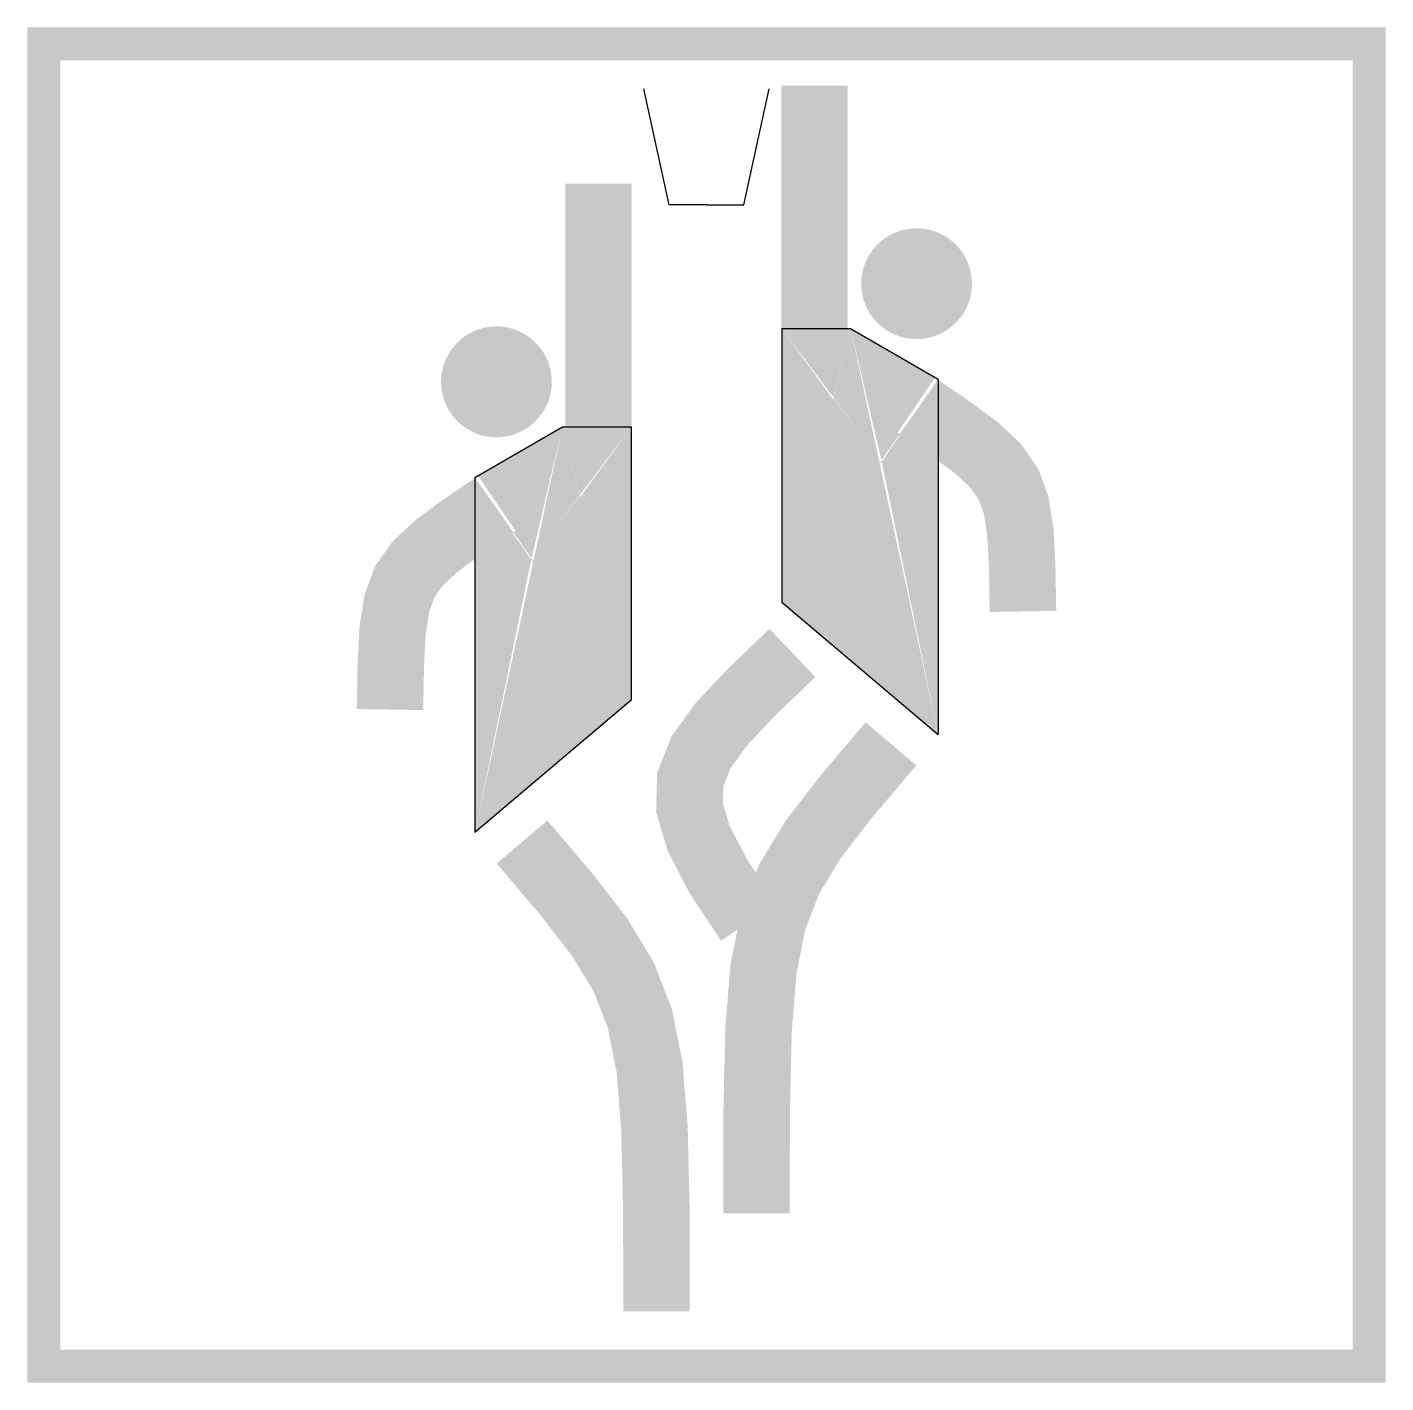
# Model space of a CAD drawing. Extents: x -0.452 to 0.468, y -0.446 to 0.471.
import ezdxf

# ---------------------------------------------------------------- set-up
doc = ezdxf.new("R2010")
doc.units = 0
doc.header["$LTSCALE"] = 50
doc.layers.add('CORNICE', color=2, linetype='CONTINUOUS')
doc.layers.add('SIMBOLI', color=2, linetype='CONTINUOUS')

msp = doc.modelspace()

# ---------------------------------------------------------------- linework, layer by layer
at = {"layer": 'CORNICE'}
for p, q in [((-0.01752, 0.3509), (-0.03459, 0.42946)), ((0.03316, 0.3509), (0.05022, 0.42946)), ((0.00782, 0.3509), (-0.01752, 0.3509)), ((0.00782, 0.3509), (0.03316, 0.3509)), ((0.10536, 0.26722), (0.05871, 0.26722)), ((0.05871, 0.26722), (0.05871, 0.08221)), ((0.16452, 0.23285), (0.10536, 0.26722)), ((0.16452, 0.23285), (0.16452, -0.0072)), ((-0.14888, 0.16648), (-0.08972, 0.20084)), ((-0.08972, 0.20084), (-0.04307, 0.20084)), ((-0.04307, 0.20084), (-0.04307, 0.01583)), ((-0.14888, 0.16648), (-0.14888, -0.07358)), ((0.05871, 0.08221), (0.16452, -0.0072)), ((-0.04307, 0.01583), (-0.14888, -0.07358))]:
    msp.add_line(p, q, dxfattribs=at)
at = {"layer": 'CORNICE', "const_width": 0.045}
for points in [[(0.0809, 0.43173), (0.0809, 0.26722)], [(-0.06526, 0.36535), (-0.06526, 0.20084)], [(0.14973, 0.21541), (0.1732, 0.19945), (0.19086, 0.18634), (0.20354, 0.17444), (0.21209, 0.16212), (0.21737, 0.14774), (0.22021, 0.12968), (0.22146, 0.10629), (0.22198, 0.07594)], [(-0.13409, 0.14904), (-0.15757, 0.13307), (-0.17522, 0.11996), (-0.1879, 0.10806), (-0.19646, 0.09574), (-0.20173, 0.08136), (-0.20457, 0.0633), (-0.20583, 0.03991), (-0.20634, 0.00957)], [(0.06599, 0.04786), (0.03876, 0.02182), (0.0181, -0.00005), (0.00409, -0.01937), (-0.00319, -0.03775), (-0.00368, -0.05682), (0.0027, -0.0782), (0.01603, -0.1035), (0.0364, -0.13435)], [(0.13264, -0.01363), (0.10259, -0.04906), (0.08001, -0.07826), (0.06383, -0.10496), (0.05298, -0.13289), (0.0464, -0.16575), (0.04302, -0.20728), (0.04178, -0.26119), (0.0416, -0.33121)], [(-0.11701, -0.08001), (-0.08696, -0.11544), (-0.06437, -0.14464), (-0.04819, -0.17134), (-0.03734, -0.19927), (-0.03076, -0.23213), (-0.02738, -0.27366), (-0.02614, -0.32757), (-0.02596, -0.39759)]]:
    msp.add_lwpolyline(points, dxfattribs=at)
at = {"layer": 'CORNICE', "const_width": 0.0375}
for points in [[(0.13123, 0.29765, 1), (0.16873, 0.29765, 1)], [(-0.1156, 0.23127, -1), (-0.1531, 0.23127, -1)]]:
    msp.add_lwpolyline(points, format="xyb", close=True, dxfattribs=at)
at = {"layer": 'CORNICE'}
for points in [[(0.05871, 0.26722), (0.05871, 0.08221), (0.09341, 0.2194)], [(0.10536, 0.26722), (0.05871, 0.26722), (0.05871, 0.08221), (0.12641, 0.17727)], [(0.16452, 0.23285), (0.10536, 0.26722), (0.05871, 0.08221), (0.16452, -0.0072)], [(0.10536, 0.26722), (0.12641, 0.17727), (0.09357, 0.22122)], [(0.10536, 0.26722), (0.10536, 0.26722), (0.12641, 0.17727)], [(0.10536, 0.26722), (0.12641, 0.17727), (0.10536, 0.26722)], [(0.16452, -0.0072), (0.12641, 0.17727), (0.16452, 0.23285)], [(-0.14888, 0.16648), (-0.08972, 0.20084), (-0.04307, 0.01583), (-0.14888, -0.07358)], [(-0.08972, 0.20084), (-0.04307, 0.20084), (-0.04307, 0.01583), (-0.11077, 0.11089)], [(-0.08972, 0.20084), (-0.11077, 0.11089), (-0.08972, 0.20084)], [(-0.08972, 0.20084), (-0.08972, 0.20084), (-0.11077, 0.11089)], [(-0.08972, 0.20084), (-0.11077, 0.11089), (-0.07794, 0.15484)], [(-0.04307, 0.20084), (-0.04307, 0.01583), (-0.07778, 0.15302)], [(0.05871, 0.08221), (0.16452, -0.0072), (0.16452, -0.0072), (0.12641, 0.17727)], [(-0.14888, -0.07358), (-0.11077, 0.11089), (-0.14888, 0.16648)], [(-0.04307, 0.01583), (-0.14888, -0.07358), (-0.14888, -0.07358), (-0.11077, 0.11089)]]:
    msp.add_solid(points, dxfattribs=at)
at = {"layer": 'SIMBOLI', "const_width": 0.0225}
msp.add_lwpolyline([(0.45628, -0.43465), (0.45628, 0.45994), (-0.44064, 0.45994), (-0.44064, -0.43465)], close=True, dxfattribs=at)

doc.saveas('drawing.dxf')
